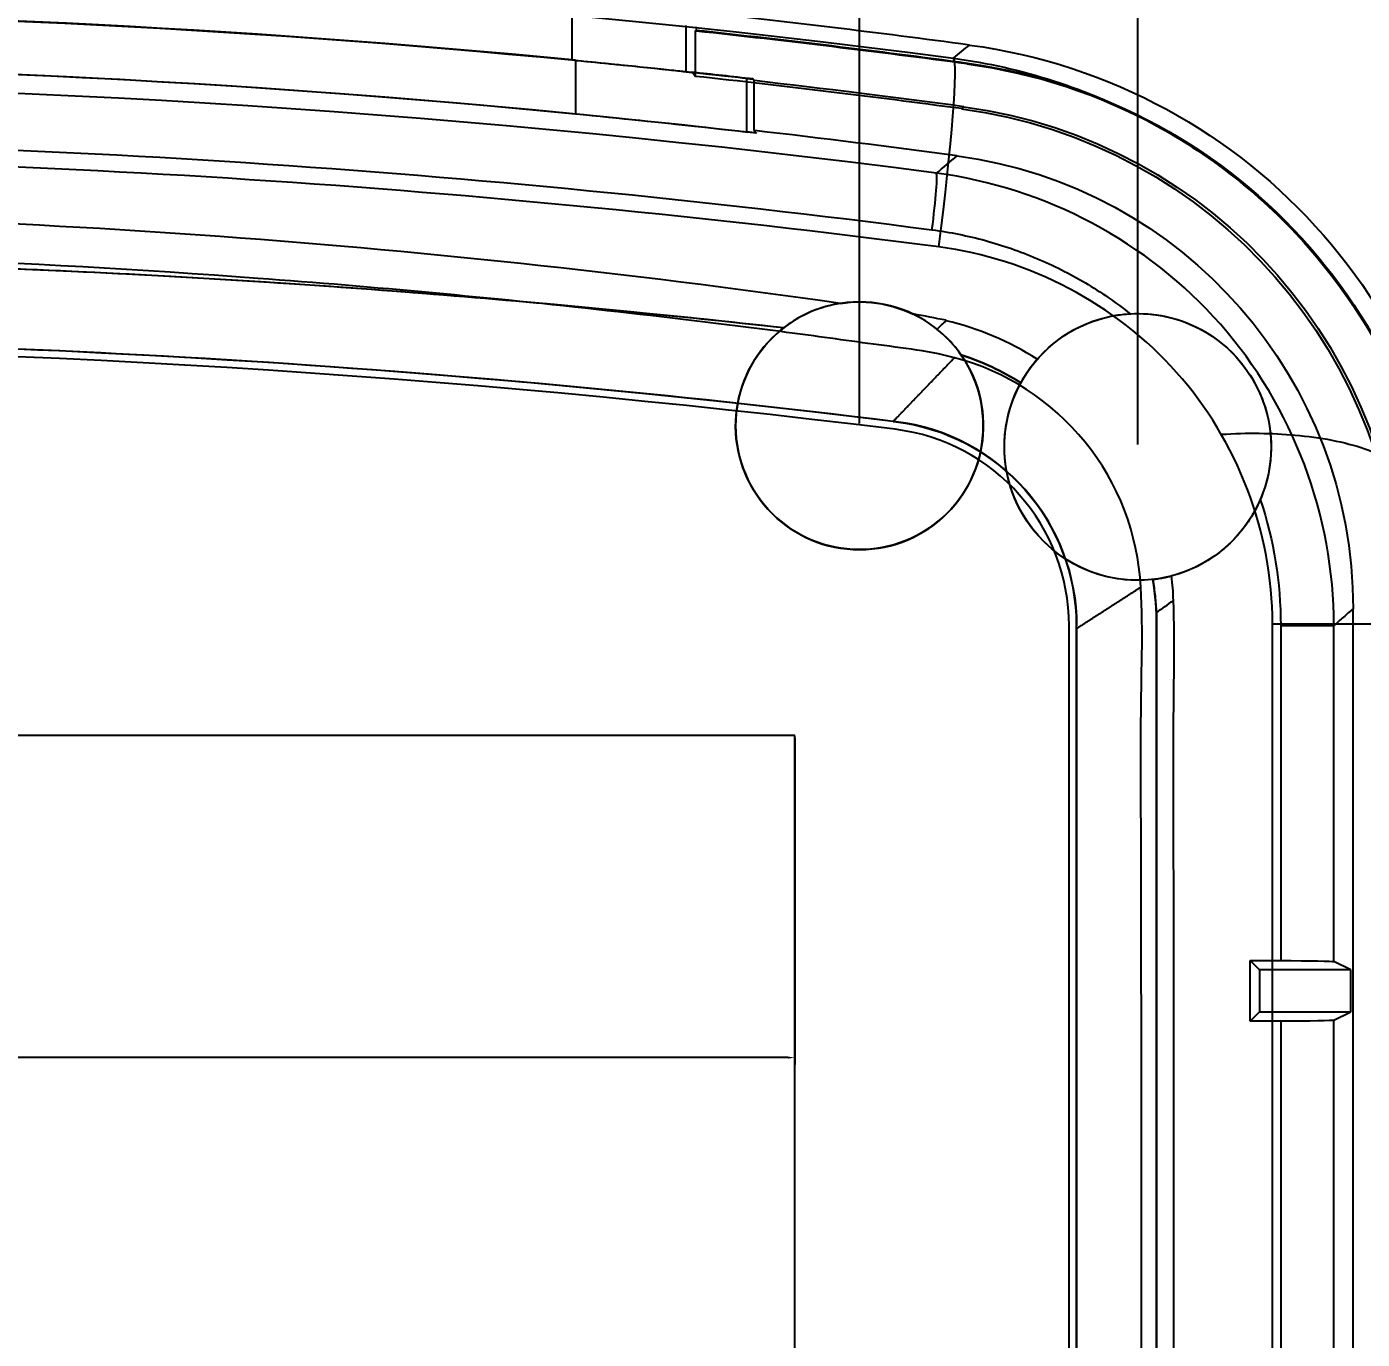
# Model space of a CAD drawing. Header units: inches. Extents: x -850 to 339, y -315 to 884.
# Drawn here: x 30.97 to 66.03, y -121.68 to -87.23 of the extents above; entities that cross this region are included whole.
import ezdxf

# ---------------------------------------------------------------- set-up
doc = ezdxf.new("R2010")
doc.units = ezdxf.units.IN
doc.header["$MEASUREMENT"] = 0
doc.layers.add('ORTHO$7', color=7, linetype='Continuous', true_color=0xffffff)
for name, color, linetype in [('VE001I421$0000000000011', 255, 'Continuous'), ('VE001I423$0000000000011', 255, 'Continuous'), ('VE001I424$0000000000011', 255, 'Continuous'), ('VE001I425$0000000000011', 255, 'Continuous'), ('VE001I426$0000000000011', 255, 'Continuous'), ('VE001I445$1000000100011', 255, 'Continuous'), ('VE001I446$1000000100011', 255, 'Continuous'), ('VE001I447$1000000100011', 255, 'Continuous'), ('VE200I1006$1100111110011', 255, 'Continuous'), ('VE200I1007$1000000100011', 255, 'Continuous'), ('VE200I1008$1100101110011', 255, 'Continuous'), ('VE200I1009$1000000100011', 255, 'Continuous'), ('VE200I1010$1000000100011', 255, 'Continuous'), ('VE200I1011$1000000100011', 255, 'Continuous'), ('VE200I1014$0000000000011', 255, 'Continuous'), ('VE200I1015$0000000000011', 255, 'Continuous'), ('VE200I1016$0000000000011', 255, 'Continuous'), ('VE200I1028$1000000100011', 255, 'Continuous'), ('VE200I1030$0000000000011', 255, 'Continuous'), ('VE200I1031$0000000000011', 255, 'Continuous'), ('VE200I1032$1000000100011', 255, 'Continuous'), ('VE200I1053$0000000000011', 255, 'Continuous'), ('VE200I1061$0000000000011', 255, 'Continuous'), ('VE200I1062$0000000000011', 255, 'Continuous'), ('VE200I1063$0000000000011', 255, 'Continuous'), ('VE200I1086$0000000000011', 255, 'Continuous'), ('VE200I1088$0000000000011', 255, 'Continuous'), ('VE200I1089$0000000000011', 255, 'Continuous'), ('VE200I1097$1100101110011', 255, 'Continuous'), ('VE200I1099$1100111110011', 255, 'Continuous'), ('VE200I1116$0000000000011', 255, 'Continuous'), ('VE200I1117$0100111010011', 255, 'Continuous'), ('VE200I1118$0100101010011', 255, 'Continuous'), ('VE200I1119$0100111010011', 255, 'Continuous'), ('VE200I1129$0000000000011', 255, 'Continuous'), ('VE200I1130$0000000000011', 255, 'Continuous'), ('VE200I1131$0000000000011', 255, 'Continuous'), ('VE200I1132$0000000000011', 255, 'Continuous'), ('VE200I1133$0000000000011', 255, 'Continuous'), ('VE200I1134$0000000000011', 255, 'Continuous'), ('VE200I1135$0000000000011', 255, 'Continuous'), ('VE200I1136$0000000000011', 255, 'Continuous'), ('VE200I1206$0100101010011', 255, 'Continuous'), ('VE200I1207$0101111010011', 255, 'Continuous'), ('VE200I1211$0000000000011', 255, 'Continuous'), ('VE200I1212$0100101010011', 255, 'Continuous'), ('VE200I1215$0000000000011', 255, 'Continuous'), ('VE200I1216$0110101011111', 255, 'Continuous'), ('VE200I1217$0100101010011', 255, 'Continuous'), ('VE200I1218$0100111010011', 255, 'Continuous'), ('VE200I1222$0100101010011', 255, 'Continuous'), ('VE200I1223$0000000000011', 255, 'Continuous'), ('VE200I1225$0111100001111', 255, 'Continuous'), ('VE200I1226$0110101011111', 255, 'Continuous'), ('VE200I1228$0100101010011', 255, 'Continuous'), ('VE200I1229$0100101010011', 255, 'Continuous'), ('VE200I1237$0100111010011', 255, 'Continuous'), ('VE200I1433$0000000000011', 255, 'Continuous'), ('VE200I1434$0000000000011', 255, 'Continuous'), ('VE200I1435$0000000000011', 255, 'Continuous'), ('VE200I1436$0000000000011', 255, 'Continuous'), ('VE200I1437$0000000000011', 255, 'Continuous'), ('VE200I1438$0000000000011', 255, 'Continuous'), ('VE200I1439$0000000000011', 255, 'Continuous'), ('VE200I1440$0000000000011', 255, 'Continuous'), ('VE200I1441$0000000000011', 255, 'Continuous'), ('VE200I1442$0000000000011', 255, 'Continuous'), ('VE200I480$0000000000011', 255, 'Continuous'), ('VE200I481$0000000000011', 255, 'Continuous'), ('VE200I482$0000000000011', 255, 'Continuous'), ('VE200I483$0000000000011', 255, 'Continuous'), ('VE200I484$0000000000011', 255, 'Continuous'), ('VE200I533$0000000000011', 255, 'Continuous'), ('VE200I534$0000000000011', 255, 'Continuous'), ('VE200I535$0000000000011', 255, 'Continuous'), ('VE200I536$0000000000011', 255, 'Continuous'), ('VE200I537$0000000000011', 255, 'Continuous'), ('VE200I540$0000000000011', 255, 'Continuous'), ('VE200I599$1100101110011', 255, 'Continuous'), ('VE200I600$1100111110011', 255, 'Continuous'), ('VE200I601$1101111110011', 255, 'Continuous'), ('VE200I656$0000000000011', 255, 'Continuous'), ('VE200I657$1100111110011', 255, 'Continuous'), ('VE200I676$0000000000011', 255, 'Continuous'), ('VE200I677$0000000000011', 255, 'Continuous'), ('VE200I678$0100111010011', 255, 'Continuous'), ('VE200I801$0000000000011', 255, 'Continuous'), ('VE200I802$0000000000011', 255, 'Continuous'), ('VE200I803$0000000000011', 255, 'Continuous'), ('VE200I804$0000000000011', 255, 'Continuous'), ('VE200I805$0000000000011', 255, 'Continuous'), ('VE200I806$0000000000011', 255, 'Continuous'), ('VE200I809$0000000000011', 255, 'Continuous'), ('VE200I825$0000000000011', 255, 'Continuous'), ('VE200I826$0000000000011', 255, 'Continuous'), ('VE200I827$0000000000011', 255, 'Continuous'), ('VE200I828$0000000000011', 255, 'Continuous'), ('VE200I829$0000000000011', 255, 'Continuous'), ('VE200I830$0000000000011', 255, 'Continuous'), ('VE200I831$0000000000011', 255, 'Continuous'), ('VE200I832$0000000000011', 255, 'Continuous'), ('VE200I833$0000000000011', 255, 'Continuous'), ('VE200I834$0000000000011', 255, 'Continuous'), ('VE200I836$0000000000011', 255, 'Continuous'), ('VE200I837$0000000000011', 255, 'Continuous'), ('VE200I838$0000000000011', 255, 'Continuous'), ('VE200I839$0000000000011', 255, 'Continuous'), ('VE200I840$0000000000011', 255, 'Continuous'), ('VE200I841$0000000000011', 255, 'Continuous'), ('VE200I842$0000000000011', 255, 'Continuous'), ('VE200I843$0000000000011', 255, 'Continuous'), ('VE200I855$0000000000011', 255, 'Continuous'), ('VE200I856$0100111010011', 255, 'Continuous'), ('VE200I857$0100111010011', 255, 'Continuous'), ('VE200I858$0100111010011', 255, 'Continuous'), ('VE200I859$0100101010011', 255, 'Continuous'), ('VE200I860$0100111010011', 255, 'Continuous'), ('VE200I881$0000000000011', 255, 'Continuous'), ('VE200I882$0000000000111', 255, 'Continuous'), ('VE200I883$0000000000011', 255, 'Continuous'), ('VE200I884$0100111010011', 255, 'Continuous'), ('VE200I903$0000000000111', 255, 'Continuous'), ('VE200I904$0000000000111', 255, 'Continuous'), ('VE200I905$0000000000011', 255, 'Continuous'), ('VE200I906$0000000000011', 255, 'Continuous'), ('VE200I907$0000000000111', 255, 'Continuous'), ('VE200I908$0000000000011', 255, 'Continuous'), ('VE200I956$1101111110011', 255, 'Continuous'), ('VE200I957$1100111110011', 255, 'Continuous'), ('VE200I958$1100111110011', 255, 'Continuous'), ('VE200I959$1100111110011', 255, 'Continuous'), ('VE200I996$1000000100011', 255, 'Continuous'), ('VE200I997$1100101110011', 255, 'Continuous')]:
    doc.layers.add(name, color=color, linetype=linetype)
doc.dimstyles.get("Standard").update_dxf_attribs({"dimtxt": 5, "dimasz": 0.18, "dimexe": 0.18, "dimexo": 0.0625, "dimgap": 0.09, "dimtad": 0, "dimtih": 1, "dimtoh": 1, "dimzin": 0, "dimdsep": 46, "dimtxsty": 'Standard', "dimcen": 0.09, "dimclrt": 3, "dimadec": 0, "dimazin": 0, "dimtfac": 1, "dimtofl": 0, "dimtmove": 0, "dimatfit": 3, "dimfxl": 0, "dimtolj": 1, "dimtzin": 0, "dimarcsym": 0})

# ---------------------------------------------------------------- blocks, each defined once
blk = doc.blocks.new('*D95')
at = {"color": 0, "lineweight": -2}
for p, q in [((-31.451, -126.78), (-31.451, -48.331)), ((68.714, -132.752), (68.714, -48.331)), ((-31.271, -48.511), (8.542, -48.511)), ((68.534, -48.511), (28.722, -48.511))]:
    blk.add_line(p, q, dxfattribs=at)
at = {"color": 0}
for points in [[(-31.271, -48.481), (-31.271, -48.541), (-31.451, -48.511)], [(68.534, -48.481), (68.534, -48.541), (68.714, -48.511)]]:
    blk.add_solid(points, dxfattribs=at)
at = {"layer": 'Defpoints', "color": 0}
for p in [(68.714, -48.511), (-31.451, -126.843, 0.5), (68.714, -132.815, 0.5)]:
    blk.add_point(p, dxfattribs=at)
at = {"color": 3, "insert": (18.632, -48.511), "char_height": 5, "attachment_point": 5}
blk.add_mtext('\\A1;100.17', dxfattribs=at)
blk = doc.blocks.new('*D93')
at = {"color": 0, "lineweight": -2}
for p, q in [((-15.568, -97.64), (-15.568, -72.37)), ((-15.388, -72.55), (8.958, -72.55)), ((52.652, -72.55), (28.305, -72.55)), ((52.832, -97.64), (52.832, -72.37))]:
    blk.add_line(p, q, dxfattribs=at)
at = {"color": 0}
for points in [[(-15.388, -72.52), (-15.388, -72.58), (-15.568, -72.55)], [(52.652, -72.52), (52.652, -72.58), (52.832, -72.55)]]:
    blk.add_solid(points, dxfattribs=at)
at = {"layer": 'Defpoints', "color": 0}
for p in [(52.832, -72.55), (-15.568, -97.703, 2.7), (52.832, -97.703, 2.7)]:
    blk.add_point(p, dxfattribs=at)
at = {"color": 3, "insert": (18.632, -72.55), "char_height": 5, "attachment_point": 5}
blk.add_mtext('\\A1;68.40', dxfattribs=at)
blk = doc.blocks.new('*D92')
at = {"color": 0, "lineweight": -2}
for p, q in [((-22.872, -98.196), (-22.872, -81.115)), ((-22.692, -81.295), (9.792, -81.295)), ((59.956, -81.295), (27.472, -81.295)), ((60.136, -98.196), (60.136, -81.115))]:
    blk.add_line(p, q, dxfattribs=at)
at = {"color": 0}
for points in [[(-22.692, -81.265), (-22.692, -81.325), (-22.872, -81.295)], [(59.956, -81.265), (59.956, -81.325), (60.136, -81.295)]]:
    blk.add_solid(points, dxfattribs=at)
at = {"layer": 'Defpoints', "color": 0}
for p in [(60.136, -81.295), (-22.872, -98.258, 6.4), (60.136, -98.258, 6.4)]:
    blk.add_point(p, dxfattribs=at)
at = {"color": 3, "insert": (18.632, -81.295), "char_height": 5, "attachment_point": 5}
blk.add_mtext('\\A1;83.01', dxfattribs=at)
blk = doc.blocks.new('*D86')
at = {"color": 0, "lineweight": -2}
for p, q in [((-13.868, -105.892), (-13.868, -114.466)), ((51.132, -105.892), (51.132, -114.466)), ((-13.688, -114.286), (9.375, -114.286)), ((50.952, -114.286), (27.888, -114.286))]:
    blk.add_line(p, q, dxfattribs=at)
at = {"color": 0}
for points in [[(-13.688, -114.256), (-13.688, -114.316), (-13.868, -114.286)], [(50.952, -114.256), (50.952, -114.316), (51.132, -114.286)]]:
    blk.add_solid(points, dxfattribs=at)
at = {"layer": 'Defpoints', "color": 0}
for p in [(-13.868, -105.829, 11.1), (51.132, -105.829, 11.1), (51.132, -114.286)]:
    blk.add_point(p, dxfattribs=at)
at = {"color": 3, "insert": (18.632, -114.286), "char_height": 5, "attachment_point": 5}
blk.add_mtext('\\A1;65.00', dxfattribs=at)
blk = doc.blocks.new('*D85')
at = {"color": 0, "lineweight": -2}
for p, q in [((18.694, -85.505), (92.722, -85.505)), ((92.542, -85.685), (92.542, -184.632)), ((92.542, -288.759), (92.542, -189.812)), ((18.694, -288.939), (92.722, -288.939))]:
    blk.add_line(p, q, dxfattribs=at)
at = {"color": 0}
for points in [[(92.512, -85.685), (92.572, -85.685), (92.542, -85.505)], [(92.512, -288.759), (92.572, -288.759), (92.542, -288.939)]]:
    blk.add_solid(points, dxfattribs=at)
at = {"layer": 'Defpoints', "color": 0}
for p in [(18.632, -85.505, 8.3), (18.632, -288.939, 8.3), (92.542, -288.939)]:
    blk.add_point(p, dxfattribs=at)
at = {"color": 3, "insert": (92.542, -187.222), "char_height": 5, "attachment_point": 5}
blk.add_mtext('\\A1;203.43', dxfattribs=at)
blk = doc.blocks.new('*D100')
at = {"color": 0, "lineweight": -2}
for p, q in [((18.632, -36.628), (18.632, -36.448)), ((18.542, -36.538), (18.722, -36.538)), ((18.758, -219.983), (18.732, -181.907)), ((18.938, -219.983), (18.758, -219.983))]:
    blk.add_line(p, q, dxfattribs=at)
at = {"color": 0}
blk.add_solid([(18.762, -181.907), (18.702, -181.907), (18.731, -181.727)], dxfattribs=at)
at = {"layer": 'Defpoints', "color": 0}
for p in [(18.632, -36.538, 15), (18.731, -181.727, 15)]:
    blk.add_point(p, dxfattribs=at)
at = {"color": 3, "insert": (32.361, -219.983), "char_height": 5, "attachment_point": 5}
blk.add_mtext('\\A1;R145.19', dxfattribs=at)

msp = doc.modelspace()

# ---------------------------------------------------------------- linework, layer by layer
at = {"layer": 'ORTHO$7', "color": 9}
msp.add_open_spline([(62.326, -97.927, 16.278), (63.015, -97.884, 16.224), (64.355, -97.9, 15.928), (66.209, -98.242, 14.813), (67.549, -99.022, 13.183), (67.98, -99.773, 12.022), (68.086, -100.204, 11.411)], degree=3, knots=[0, 0, 0, 0, 0.232996, 0.486326, 0.746697, 1, 1, 1, 1], dxfattribs=at)
at = {"layer": 'VE001I421$0000000000011', "color": 21}
msp.add_line((58.332, -156.745, 13.1), (58.332, -102.957, 13.1), dxfattribs=at)
at = {"layer": 'VE001I423$0000000000011', "color": 21}
msp.add_arc((53.132, -102.957, 13.1), 5.2, 0, 82.967, dxfattribs=at)
at = {"layer": 'VE001I424$0000000000011', "color": 21}
msp.add_line((58.332, -102.957, 14.8), (58.332, -102.957, 13.1), dxfattribs=at)
at = {"layer": 'VE001I425$0000000000011', "color": 21}
msp.add_arc((18.632, -382.604, 13.1), 286.967, 82.96697, 97.03303, dxfattribs=at)
at = {"layer": 'VE001I426$0000000000011', "color": 21}
msp.add_line((53.768, -97.796, 14.8), (53.768, -97.796, 13.1), dxfattribs=at)
at = {"layer": 'VE001I445$1000000100011', "color": 21}
msp.add_line((58.332, -156.745, 14.8), (58.332, -102.957, 14.8), dxfattribs=at)
at = {"layer": 'VE001I446$1000000100011', "color": 21}
msp.add_arc((53.132, -102.957, 14.8), 5.2, 0, 82.967, dxfattribs=at)
at = {"layer": 'VE001I447$1000000100011', "color": 21}
msp.add_arc((18.632, -382.604, 14.8), 286.967, 82.96697, 97.03303, dxfattribs=at)
at = {"layer": 'VE200I1006$1100111110011', "color": 9}
msp.add_open_spline([(59.972, -158.344, 16.427), (60.27, -157.18, 16.409), (60.237, -156.003, 16.411), (60.217, -153.651, 16.412), (60.228, -152.476, 16.412), (60.241, -148.95, 16.411), (60.232, -146.599, 16.411), (60.231, -139.547, 16.411), (60.233, -134.846, 16.411), (60.232, -125.443, 16.411), (60.232, -120.742, 16.411), (60.231, -113.69, 16.411), (60.231, -111.339, 16.411), (60.221, -107.813, 16.412), (60.218, -106.638, 16.412), (60.224, -104.287, 16.412), (60.285, -103.111, 16.408), (60.217, -101.936, 16.412)], degree=3, knots=[0, 0, 0, 0, 0.0625, 0.0625, 0.125, 0.125, 0.25, 0.25, 0.5, 0.5, 0.75, 0.75, 0.875, 0.875, 0.9375, 0.9375, 1, 1, 1, 1], dxfattribs=at)
at = {"layer": 'VE200I1007$1000000100011', "color": 9}
msp.add_open_spline([(58.532, -103.021, 14.486), (58.532, -111.955, 14.527), (58.532, -120.889, 14.49), (58.532, -134.29, 14.493), (58.532, -138.758, 14.493), (58.532, -145.458, 14.492), (58.532, -147.692, 14.492), (58.532, -152.159, 14.489), (58.532, -154.392, 14.529), (58.532, -156.626, 14.464)], degree=3, knots=[0, 0, 0, 0, 0.5, 0.5, 0.75, 0.75, 0.875, 0.875, 1, 1, 1, 1], dxfattribs=at)
at = {"layer": 'VE200I1008$1100101110011', "color": 9}
msp.add_open_spline([(60.217, -101.936, 16.412), (60.137, -100.545, 16.417), (59.633, -99.207, 16.449), (57.874, -97.054, 16.554), (56.676, -96.264, 16.624), (55.326, -95.916, 16.698)], degree=3, knots=[0, 0, 0, 0, 0.5, 0.5, 1, 1, 1, 1], dxfattribs=at)
at = {"layer": 'VE200I1009$1000000100011', "color": 9}
msp.add_open_spline([(53.719, -97.588, 14.481), (53.743, -97.591, 14.48), (53.768, -97.594, 14.48), (53.793, -97.598, 14.481)], degree=3, dxfattribs=at)
at = {"layer": 'VE200I1010$1000000100011', "color": 9}
msp.add_open_spline([(53.793, -97.598, 14.481), (55.099, -97.759, 14.494), (56.304, -98.394, 14.499), (58.046, -100.361, 14.502), (58.532, -101.641, 14.498), (58.532, -102.957, 14.486)], degree=3, knots=[0, 0, 0, 0, 0.5, 0.5, 1, 1, 1, 1], dxfattribs=at)
at = {"layer": 'VE200I1011$1000000100011', "color": 9}
msp.add_rational_spline([(58.532, -103.021, 14.486), (58.543, -103.014, 14.499), (58.565, -103, 14.524), (58.599, -102.978, 14.562), (59.145, -102.627, 15.186), (59.684, -102.279, 15.803), (60.217, -101.936, 16.412)], [1.01307076881, 1.01298299947, 1.012808846, 1.01254760644, 1.00827847397, 1.00409594936, 1.00000003261], degree=3, knots=[0, 0, 0, 0, 0.020307, 0.040182, 0.060057, 1, 1, 1, 1], dxfattribs=at)
at = {"layer": 'VE200I1014$0000000000011', "color": 9}
msp.add_line((58.532, -156.745, 13.1), (58.532, -102.957, 13.1), dxfattribs=at)
at = {"layer": 'VE200I1015$0000000000011', "color": 9}
msp.add_arc((53.132, -102.957, 13.1), 5.4, 0, 82.967, dxfattribs=at)
at = {"layer": 'VE200I1016$0000000000011', "color": 9}
msp.add_arc((18.632, -382.604, 13.1), 287.167, 82.96697, 97.03303, dxfattribs=at)
at = {"layer": 'VE200I1028$1000000100011', "color": 9}
msp.add_open_spline([(53.719, -97.588, 14.481), (47.899, -96.872, 14.518), (42.059, -96.334, 14.471), (30.357, -95.616, 14.461), (24.495, -95.437, 14.459), (18.632, -95.437, 14.459)], degree=3, knots=[0, 0, 0, 0, 0.5, 0.5, 1, 1, 1, 1], dxfattribs=at)
at = {"layer": 'VE200I1030$0000000000011', "color": 9}
msp.add_line((53.793, -97.598, 13.1), (53.793, -97.598, 14.481), dxfattribs=at)
at = {"layer": 'VE200I1031$0000000000011', "color": 9}
msp.add_line((58.532, -102.957, 13.1), (58.532, -102.957, 14.486), dxfattribs=at)
at = {"layer": 'VE200I1032$1000000100011', "color": 9}
msp.add_open_spline([(58.532, -103.021, 14.486), (58.532, -102.957, 14.486)], degree=1, dxfattribs=at)
at = {"layer": 'VE200I1053$0000000000011', "color": 9}
msp.add_open_spline([(60.624, -102.609, 13.84), (60.773, -102.502, 14.011), (60.923, -102.395, 14.183), (61.074, -102.288, 14.356)], degree=3, dxfattribs=at)
at = {"layer": 'VE200I1061$0000000000011', "color": 9}
msp.add_open_spline([(60.632, -102.957, 13.843), (60.632, -105.198, 13.819), (60.632, -107.439, 13.848), (60.632, -111.922, 13.844), (60.632, -114.163, 13.843), (60.632, -120.886, 13.843), (60.632, -125.369, 13.843), (60.632, -134.333, 13.843), (60.632, -138.816, 13.843), (60.632, -145.539, 13.843), (60.632, -147.78, 13.84), (60.632, -151.142, 13.844), (60.632, -152.263, 13.848), (60.632, -154.504, 13.844), (60.632, -155.625, 13.818), (60.632, -156.745, 13.896)], degree=3, knots=[0, 0, 0, 0, 0.125, 0.125, 0.25, 0.25, 0.5, 0.5, 0.75, 0.75, 0.875, 0.875, 0.9375, 0.9375, 1, 1, 1, 1], dxfattribs=at)
at = {"layer": 'VE200I1062$0000000000011', "color": 9}
msp.add_line((60.632, -156.745, 11.1), (60.632, -102.957, 11.1), dxfattribs=at)
at = {"layer": 'VE200I1063$0000000000011', "color": 9}
msp.add_line((60.632, -102.957, 11.1), (60.632, -102.957, 13.843), dxfattribs=at)
at = {"layer": 'VE200I1086$0000000000011', "color": 9}
msp.add_line((51.132, -105.829, 13.1), (-13.868, -105.829, 13.1), dxfattribs=at)
at = {"layer": 'VE200I1088$0000000000011', "color": 9}
msp.add_line((51.132, -155.629, 13.1), (51.132, -105.829, 13.1), dxfattribs=at)
at = {"layer": 'VE200I1089$0000000000011', "color": 9}
msp.add_line((51.132, -105.829, 13.1), (51.132, -105.829, 11.1), dxfattribs=at)
at = {"layer": 'VE200I1097$1100101110011', "color": 9, "extrusion": (0, 1, 0)}
msp.add_arc((-63.338, 11.2, -102.901), 5, 93.8424, 178, dxfattribs=at)
at = {"layer": 'VE200I1099$1100111110011', "color": 9, "extrusion": (-0.990106, 0.129715, 0.053522)}
msp.add_arc((85.124, 15.257, -65.538), 5, 90.4017, 177.9971, dxfattribs=at)
at = {"layer": 'VE200I1116$0000000000011', "color": 9, "extrusion": (0, 0, -1)}
msp.add_ellipse((53.705, -102.584, 0.5), major_axis=(-10.926, -9.557), ratio=0.998926, start_param=2.42343, end_param=3.8597, dxfattribs=at)
at = {"layer": 'VE200I1117$0100111010011', "color": 9}
msp.add_arc((18.632, -363.936), 278.221, 82.34991, 83.8306, dxfattribs=at)
at = {"layer": 'VE200I1118$0100101010011', "color": 9}
msp.add_line((48.532, -87.326, 0), (48.549, -87.346, 0.5), dxfattribs=at)
at = {"layer": 'VE200I1119$0100111010011', "color": 9}
msp.add_open_spline([(55.651, -88.207, 0.5), (55.657, -88.202, 0.333), (55.663, -88.197, 0.167), (55.669, -88.191)], degree=3, dxfattribs=at)
at = {"layer": 'VE200I1129$0000000000011', "color": 9}
msp.add_circle((60.136, -98.258, 6.4), 3.5, dxfattribs=at)
at = {"layer": 'VE200I1130$0000000000011', "color": 9, "extrusion": (0, 0, -1)}
msp.add_arc((-60.136, -98.258, -11.1), 3.5, 263.5072, 28.7801, dxfattribs=at)
at = {"layer": 'VE200I1131$0000000000011', "color": 9}
msp.add_open_spline([(57.499, -95.956, 14.572), (57.757, -95.661, 14.557), (58.07, -95.406, 14.539), (58.411, -95.213, 14.518), (58.751, -95.02, 14.498), (59.13, -94.883, 14.475), (59.516, -94.813, 14.452), (59.655, -94.788, 14.443), (59.797, -94.772, 14.434), (59.938, -94.764, 14.426)], degree=3, knots=[0, 0, 0, 0, 0.42416, 0.42416, 0.42416, 0.848285, 0.848285, 0.848285, 1, 1, 1, 1], dxfattribs=at)
at = {"layer": 'VE200I1132$0000000000011', "color": 9}
msp.add_open_spline([(59.938, -94.764, 14.426), (60.25, -94.746, 14.406), (60.564, -94.771, 14.344), (60.859, -94.834, 14.263), (61.249, -94.916, 14.157), (61.619, -95.064, 14.016), (61.952, -95.266, 13.881), (62.238, -95.44, 13.766), (62.505, -95.659, 13.65), (62.739, -95.918, 13.584), (62.91, -96.109, 13.536), (63.066, -96.327, 13.519), (63.193, -96.554, 13.539), (63.319, -96.78, 13.56), (63.419, -97.019, 13.614), (63.491, -97.261, 13.678), (63.606, -97.649, 13.781), (63.653, -98.056, 13.91), (63.63, -98.461, 14.013), (63.611, -98.788, 14.096), (63.544, -99.122, 14.165), (63.43, -99.44, 14.194), (63.406, -99.508, 14.2), (63.38, -99.574, 14.204), (63.351, -99.641, 14.206)], degree=3, knots=[0, 0, 0, 0, 0.128724, 0.128724, 0.128724, 0.298775, 0.298775, 0.298775, 0.444976, 0.444976, 0.444976, 0.552433, 0.552433, 0.552433, 0.659019, 0.659019, 0.659019, 0.831386, 0.831386, 0.831386, 0.970793, 0.970793, 0.970793, 1, 1, 1, 1], dxfattribs=at)
at = {"layer": 'VE200I1133$0000000000011', "color": 9}
msp.add_open_spline([(63.351, -99.641, 14.206), (63.197, -100, 14.217), (62.978, -100.338, 14.231), (62.713, -100.627, 14.249), (62.448, -100.915, 14.266), (62.129, -101.161, 14.287), (61.784, -101.346, 14.309), (61.545, -101.473, 14.325), (61.289, -101.574, 14.341), (61.026, -101.643, 14.358)], degree=3, knots=[0, 0, 0, 0, 0.371962, 0.371962, 0.371962, 0.743884, 0.743884, 0.743884, 1, 1, 1, 1], dxfattribs=at)
at = {"layer": 'VE200I1134$0000000000011', "color": 9, "extrusion": (0, 0, -1)}
msp.add_arc((-52.832, -97.703, -11.1), 3.25, 145.0031, 52.1788, dxfattribs=at)
at = {"layer": 'VE200I1135$0000000000011', "color": 9}
msp.add_open_spline([(52.326, -94.492, 14.852), (52.686, -94.436, 14.834), (53.061, -94.44, 14.815), (53.419, -94.506, 14.796), (53.702, -94.558, 14.782), (53.981, -94.649, 14.767), (54.241, -94.774, 14.753)], degree=3, knots=[0, 0, 0, 0, 0.559597, 0.559597, 0.559597, 1, 1, 1, 1], dxfattribs=at)
at = {"layer": 'VE200I1136$0000000000011', "color": 9, "extrusion": (0, 0, -1)}
msp.add_circle((-52.832, -97.703, -2.7), 3.25, dxfattribs=at)
at = {"layer": 'VE200I1206$0100101010011', "color": 9, "extrusion": (0.999391, 0, -0.034899)}
msp.add_ellipse((18.632, -363.936, -856.224), major_axis=(-277.119, 0, -7935.653), ratio=0.034899, start_param=1.678002, end_param=1.678545, dxfattribs=at)
at = {"layer": 'VE200I1207$0101111010011', "color": 9}
msp.add_arc((18.632, -363.936, -11.6), 277.119, 84.46082, 95.53918, dxfattribs=at)
at = {"layer": 'VE200I1211$0000000000011', "color": 9, "extrusion": (0, 0, -1)}
msp.add_arc((-18.632, -363.936, 10), 277.119, 84.48068, 95.51932, dxfattribs=at)
at = {"layer": 'VE200I1212$0100101010011', "color": 9}
msp.add_open_spline([(45.285, -88.102, -10), (45.623, -88.135, -10), (45.964, -88.168, -9.942), (46.282, -88.2, -9.83), (46.6, -88.232, -9.717), (46.904, -88.263, -9.549), (47.167, -88.29, -9.337), (47.429, -88.317, -9.126), (47.659, -88.342, -8.866), (47.837, -88.36, -8.578), (48.013, -88.379, -8.293), (48.143, -88.393, -7.972), (48.216, -88.401, -7.643), (48.254, -88.405, -7.467), (48.277, -88.408, -7.286), (48.284, -88.408, -7.105)], degree=3, knots=[0, 0, 0, 0, 0.221184, 0.221184, 0.221184, 0.44239, 0.44239, 0.44239, 0.663225, 0.663225, 0.663225, 0.882988, 0.882988, 0.882988, 1, 1, 1, 1], dxfattribs=at)
at = {"layer": 'VE200I1215$0000000000011', "color": 9}
msp.add_line((50.072, -89.955, -1.7), (50.13, -90.02, -0.052), dxfattribs=at)
at = {"layer": 'VE200I1216$0110101011111', "color": 9, "extrusion": (-0.999391, 0, 0.034899)}
msp.add_ellipse((18.632, -363.936, -902.042), major_axis=(-275.722, 0, -7895.632), ratio=0.034899, start_param=4.5979, end_param=4.598818, dxfattribs=at)
at = {"layer": 'VE200I1217$0100101010011', "color": 9}
msp.add_line((49.878, -89.991, -7.257), (49.878, -88.585, -7.257), dxfattribs=at)
at = {"layer": 'VE200I1218$0100111010011', "color": 9, "extrusion": (0.999391, 0, -0.034899)}
msp.add_ellipse((18.632, -363.936, -902.042), major_axis=(-277.119, 0, -7935.653), ratio=0.034899, start_param=1.683792, end_param=1.684354, dxfattribs=at)
at = {"layer": 'VE200I1222$0100101010011', "color": 9}
msp.add_line((48.284, -88.408, -7.105), (48.284, -87.201, -7.105), dxfattribs=at)
at = {"layer": 'VE200I1223$0000000000011', "color": 9}
msp.add_line((48.549, -87.23, 0.5), (48.549, -87.346, 0.5), dxfattribs=at)
at = {"layer": 'VE200I1225$0111100001111', "color": 9, "extrusion": (0, 0, -1)}
msp.add_arc((-18.632, -363.936, 11.6), 275.722, 84.43265, 95.56735, dxfattribs=at)
at = {"layer": 'VE200I1226$0110101011111', "color": 9}
msp.add_open_spline([(45.381, -89.515, -11.6), (46.541, -89.629, -11.6), (47.674, -89.747, -11.139), (49.33, -89.928, -9.545), (49.838, -89.986, -8.422), (49.878, -89.991, -7.257)], degree=3, knots=[0, 0, 0, 0, 0.5, 0.5, 1, 1, 1, 1], dxfattribs=at)
at = {"layer": 'VE200I1228$0100101010011', "color": 9}
msp.add_line((45.285, -86.896, -10), (45.285, -88.102, -10), dxfattribs=at)
at = {"layer": 'VE200I1229$0100101010011', "color": 9}
msp.add_line((45.381, -88.111, -11.6), (45.381, -89.515, -11.6), dxfattribs=at)
at = {"layer": 'VE200I1237$0100111010011', "color": 9}
msp.add_open_spline([(45.381, -88.111, -11.6), (46.541, -88.224, -11.6), (47.674, -88.342, -11.139), (49.33, -88.522, -9.545), (49.838, -88.58, -8.422), (49.878, -88.585, -7.257)], degree=3, knots=[0, 0, 0, 0, 0.5, 0.5, 1, 1, 1, 1], dxfattribs=at)
at = {"layer": 'VE200I1433$0000000000011', "color": 9}
msp.add_line((63.085, -113.332, 14.224), (63.085, -111.739, 14.224), dxfattribs=at)
at = {"layer": 'VE200I1434$0000000000011', "color": 9}
msp.add_line((63.085, -111.739, 14.224), (63.332, -111.986, 0.1), dxfattribs=at)
at = {"layer": 'VE200I1435$0000000000011', "color": 9}
msp.add_line((63.332, -111.986, 0.1), (63.332, -113.086, 0.1), dxfattribs=at)
at = {"layer": 'VE200I1436$0000000000011', "color": 9, "extrusion": (-1.27194e-13, -0.999848, -0.017452)}
msp.add_ellipse((63.786, -113.305, 12.674), major_axis=(0, -0.026, 1.5), ratio=0.999848, start_param=4.747296, end_param=6.215601, dxfattribs=at)
at = {"layer": 'VE200I1437$0000000000011', "color": 9, "extrusion": (-1.27194e-13, -0.999848, -0.017452)}
msp.add_ellipse((18.632, -101.661, -654.429), major_axis=(0, -11.697, 670.129), ratio=0.999848, start_param=6.215601, end_param=6.216801, dxfattribs=at)
at = {"layer": 'VE200I1438$0000000000011', "color": 9}
msp.add_line((63.085, -113.332, 14.224), (63.332, -113.086, 0.1), dxfattribs=at)
at = {"layer": 'VE200I1439$0000000000011', "color": 9}
msp.add_line((63.332, -113.086, 0.1), (65.726, -113.086, 0.1), dxfattribs=at)
at = {"layer": 'VE200I1440$0000000000011', "color": 9, "extrusion": (-9.25045e-14, 0.999848, -0.017452)}
msp.add_ellipse((18.632, -123.411, -654.429), major_axis=(0, -11.697, -670.129), ratio=0.999848, start_param=3.207977, end_param=3.209177, dxfattribs=at)
at = {"layer": 'VE200I1441$0000000000011', "color": 9, "extrusion": (-9.25045e-14, 0.999848, -0.017452)}
msp.add_ellipse((63.786, -111.766, 12.674), major_axis=(0, -0.026, -1.5), ratio=0.999848, start_param=3.209177, end_param=4.677482, dxfattribs=at)
at = {"layer": 'VE200I1442$0000000000011', "color": 9}
msp.add_line((65.726, -111.986, 0.1), (63.332, -111.986, 0.1), dxfattribs=at)
at = {"layer": 'VE200I480$0000000000011', "color": 9}
msp.add_open_spline([(60.913, -157.918, 14.365), (61.086, -156.771, 14.354), (61.09, -155.61, 14.354), (61.073, -153.292, 14.355), (61.08, -152.133, 14.354), (61.089, -148.655, 14.354), (61.083, -146.337, 14.354), (61.082, -139.381, 14.354), (61.084, -134.745, 14.354), (61.083, -125.471, 14.354), (61.083, -120.834, 14.354), (61.083, -113.879, 14.354), (61.082, -111.56, 14.354), (61.077, -108.083, 14.354), (61.075, -106.924, 14.355), (61.078, -104.605, 14.354), (61.113, -103.446, 14.352), (61.073, -102.287, 14.355)], degree=3, knots=[0, 0, 0, 0, 0.0625, 0.0625, 0.125, 0.125, 0.25, 0.25, 0.5, 0.5, 0.75, 0.75, 0.875, 0.875, 0.9375, 0.9375, 1, 1, 1, 1], dxfattribs=at)
at = {"layer": 'VE200I481$0000000000011', "color": 9}
msp.add_open_spline([(61.073, -102.287, 14.355), (61.069, -102.179, 14.355), (61.064, -102.072, 14.355), (61.056, -101.965, 14.356), (61.048, -101.857, 14.356), (61.038, -101.75, 14.357), (61.026, -101.643, 14.358)], degree=3, knots=[0, 0, 0, 0, 0.499653, 0.499653, 0.499653, 1, 1, 1, 1], dxfattribs=at)
at = {"layer": 'VE200I482$0000000000011', "color": 9}
msp.add_open_spline([(63.351, -99.641, 14.206), (63.709, -100.713, 14.182), (63.887, -101.814, 14.17), (63.888, -102.945, 14.17)], degree=3, dxfattribs=at)
at = {"layer": 'VE200I483$0000000000011', "color": 9}
msp.add_line((63.888, -102.945, 14.17), (63.888, -111.74, 14.17), dxfattribs=at)
at = {"layer": 'VE200I484$0000000000011', "color": 9}
msp.add_line((63.888, -113.331, 14.17), (63.888, -151.74, 14.17), dxfattribs=at)
at = {"layer": 'VE200I533$0000000000011', "color": 9}
msp.add_line((65.286, -151.765, 12.726), (65.286, -113.306, 12.726), dxfattribs=at)
at = {"layer": 'VE200I534$0000000000011', "color": 9}
msp.add_line((65.286, -113.306, 12.726), (65.726, -113.086, 0.1), dxfattribs=at)
at = {"layer": 'VE200I535$0000000000011', "color": 9}
msp.add_line((65.726, -113.086, 0.1), (65.726, -111.986, 0.1), dxfattribs=at)
at = {"layer": 'VE200I536$0000000000011', "color": 9}
msp.add_line((65.726, -111.986, 0.1), (65.286, -111.765, 12.726), dxfattribs=at)
at = {"layer": 'VE200I537$0000000000011', "color": 9}
msp.add_line((65.286, -111.765, 12.726), (65.286, -102.945, 12.726), dxfattribs=at)
at = {"layer": 'VE200I540$0000000000011', "color": 9, "extrusion": (0, 1, 0)}
msp.add_arc((-63.786, 12.674, -102.945), 1.5, 93.8723, 178, dxfattribs=at)
at = {"layer": 'VE200I599$1100101110011', "color": 9}
msp.add_line((63.673, -162.988, 16.189), (63.673, -102.901, 16.189), dxfattribs=at)
at = {"layer": 'VE200I600$1100111110011', "color": 9}
msp.add_open_spline([(63.673, -102.901, 16.189), (63.672, -101.697, 16.189), (63.214, -99.296, 16.22), (61.325, -96.151, 16.344), (58.427, -93.913, 16.523), (56.104, -93.165, 16.656), (54.912, -93.01, 16.72)], degree=3, dxfattribs=at)
at = {"layer": 'VE200I601$1101111110011', "color": 9}
msp.add_open_spline([(54.912, -93.01, 16.72), (48.905, -92.229, 17.045), (36.831, -91.049, 17.535), (18.632, -90.452, 17.783), (0.432, -91.049, 17.535), (-11.641, -92.229, 17.045), (-17.648, -93.01, 16.72)], degree=3, dxfattribs=at)
at = {"layer": 'VE200I656$0000000000011', "color": 9}
msp.add_arc((18.632, -363.936, 0.5), 278.204, 82.35322, 83.82659, dxfattribs=at)
at = {"layer": 'VE200I657$1100111110011', "color": 9, "extrusion": (0, 0, -1)}
msp.add_ellipse((53.705, -102.584, 0.5), major_axis=(-11.301, -9.888), ratio=0.998925, start_param=2.42364, end_param=3.859901, dxfattribs=at)
at = {"layer": 'VE200I676$0000000000011', "color": 9}
msp.add_arc((18.632, -363.936), 277.021, 82.35018, 83.80375, dxfattribs=at)
at = {"layer": 'VE200I677$0000000000011', "color": 9}
msp.add_line((48.532, -88.534), (48.532, -87.326), dxfattribs=at)
at = {"layer": 'VE200I678$0100111010011', "color": 9, "extrusion": (0, 0, -1)}
msp.add_ellipse((53.723, -102.569), major_axis=(-10.926, -9.557), ratio=0.998926, start_param=2.423488, end_param=3.8597, dxfattribs=at)
at = {"layer": 'VE200I801$0000000000011', "color": 9}
msp.add_open_spline([(-17.472, -92.56, 14.727), (-11.494, -91.78, 15.049), (0.521, -90.601, 15.536), (18.632, -90.004, 15.782), (36.743, -90.601, 15.536), (48.757, -91.78, 15.049), (54.735, -92.56, 14.727)], degree=3, dxfattribs=at)
at = {"layer": 'VE200I802$0000000000011', "color": 9}
msp.add_open_spline([(54.735, -92.56, 14.727), (55.208, -92.622, 14.701), (56.144, -92.811, 14.65), (57.498, -93.28, 14.572), (58.778, -93.925, 14.497), (59.565, -94.467, 14.449), (59.938, -94.764, 14.426)], degree=3, dxfattribs=at)
at = {"layer": 'VE200I803$0000000000011', "color": 9}
msp.add_open_spline([(57.497, -95.959, 14.572), (56.759, -95.481, 14.615), (55.96, -95.147, 14.66), (55.105, -94.945, 14.707)], degree=3, dxfattribs=at)
at = {"layer": 'VE200I804$0000000000011', "color": 9, "extrusion": (-0.108285, -0.749945, 0.652577)}
msp.add_ellipse((18.632, -671.927, -654.429), major_axis=(109.698, -591.097, -661.089), ratio=0.749945, start_param=2.922698, end_param=2.923992, dxfattribs=at)
at = {"layer": 'VE200I805$0000000000011', "color": 9}
msp.add_open_spline([(52.326, -94.492, 14.852), (41.179, -92.895, 15.414), (29.907, -92.107, 15.7), (18.632, -92.109, 15.7)], degree=3, dxfattribs=at)
at = {"layer": 'VE200I806$0000000000011', "color": 9}
msp.add_line((51.132, -105.829, 11.1), (-13.868, -105.829, 11.1), dxfattribs=at)
at = {"layer": 'VE200I809$0000000000011', "color": 9}
msp.add_line((51.132, -155.629, 11.1), (51.132, -105.829, 11.1), dxfattribs=at)
at = {"layer": 'VE200I825$0000000000011', "color": 9}
msp.add_open_spline([(55.495, -95.839, 13.831), (55.323, -95.594, 14.033), (55.112, -95.365, 14.226), (54.866, -95.168, 14.402)], degree=3, dxfattribs=at)
at = {"layer": 'VE200I826$0000000000011', "color": 9}
msp.add_open_spline([(54.867, -95.167, 14.402), (54.947, -95.093, 14.504), (55.027, -95.019, 14.605), (55.107, -94.946, 14.707)], degree=3, dxfattribs=at)
at = {"layer": 'VE200I827$0000000000011', "color": 9}
msp.add_open_spline([(57.498, -95.958, 14.574), (57.333, -96.147, 14.315), (57.189, -96.354, 14.053), (57.068, -96.572, 13.793)], degree=3, dxfattribs=at)
at = {"layer": 'VE200I828$0000000000011', "color": 9}
msp.add_arc((53.132, -102.957, 11.1), 7.5, 58.341, 71.6404, dxfattribs=at)
at = {"layer": 'VE200I829$0000000000011', "color": 9}
msp.add_line((55.494, -95.839, 11.1), (55.494, -95.839, 13.83), dxfattribs=at)
at = {"layer": 'VE200I830$0000000000011', "color": 9}
msp.add_open_spline([(55.494, -95.839, 13.832), (56.044, -96.021, 13.819), (56.575, -96.269, 13.804), (57.068, -96.573, 13.792)], degree=3, dxfattribs=at)
at = {"layer": 'VE200I831$0000000000011', "color": 9}
msp.add_line((57.068, -96.573, 13.793), (57.068, -96.573, 11.1), dxfattribs=at)
at = {"layer": 'VE200I832$0000000000011', "color": 9, "extrusion": (-0.108285, -0.749945, 0.652577)}
msp.add_ellipse((52.832, -97.703, 11.148), major_axis=(0.464, 3.217, 3.774), ratio=0.652577, start_param=5.750804, end_param=5.978628, dxfattribs=at)
at = {"layer": 'VE200I833$0000000000011', "color": 9}
msp.add_open_spline([(52.326, -94.492, 14.852), (51.977, -94.547, 14.743), (51.653, -94.658, 14.568), (51.376, -94.797, 14.365), (51.178, -94.896, 14.219), (50.999, -95.011, 14.056), (50.839, -95.135, 13.885)], degree=3, knots=[0, 0, 0, 0, 0.585061, 0.585061, 0.585061, 1, 1, 1, 1], dxfattribs=at)
at = {"layer": 'VE200I834$0000000000011', "color": 9}
msp.add_open_spline([(50.839, -95.135, 13.885), (49.4, -94.974, 13.894), (47.96, -94.824, 13.902), (46.519, -94.684, 13.909), (43.637, -94.405, 13.923), (40.75, -94.169, 13.934), (37.861, -93.977, 13.942), (34.663, -93.764, 13.951), (31.461, -93.604, 13.956), (28.257, -93.497, 13.959), (25.05, -93.39, 13.963), (21.841, -93.337, 13.964), (18.632, -93.337, 13.964)], degree=3, knots=[0, 0, 0, 0, 0.134563, 0.134563, 0.134563, 0.403735, 0.403735, 0.403735, 0.701702, 0.701702, 0.701702, 1, 1, 1, 1], dxfattribs=at)
at = {"layer": 'VE200I836$0000000000011', "color": 9}
msp.add_line((50.839, -95.135, 13.885), (50.839, -95.135, 11.1), dxfattribs=at)
at = {"layer": 'VE200I837$0000000000011', "color": 9}
msp.add_arc((18.632, -382.604, 11.1), 289.267, 83.60741, 96.39259, dxfattribs=at)
at = {"layer": 'VE200I838$0000000000011', "color": 9}
msp.add_open_spline([(60.532, -101.736, 13.814), (60.577, -101.73, 13.863), (60.622, -101.724, 13.913), (60.667, -101.717, 13.962), (60.712, -101.711, 14.011), (60.757, -101.703, 14.061), (60.802, -101.694, 14.11), (60.877, -101.679, 14.193), (60.952, -101.662, 14.275), (61.026, -101.643, 14.358)], degree=3, knots=[0, 0, 0, 0, 0.271903, 0.271903, 0.271903, 0.543806, 0.543806, 0.543806, 1, 1, 1, 1], dxfattribs=at)
at = {"layer": 'VE200I839$0000000000011', "color": 9}
msp.add_arc((53.132, -102.957, 11.1), 7.5, 0, 9.3716, dxfattribs=at)
at = {"layer": 'VE200I840$0000000000011', "color": 9}
msp.add_line((60.532, -101.736, 11.1), (60.532, -101.736, 13.814), dxfattribs=at)
at = {"layer": 'VE200I841$0000000000011', "color": 9}
msp.add_open_spline([(60.532, -101.736, 13.814), (60.555, -101.88, 13.818), (60.575, -102.024, 13.822), (60.59, -102.17, 13.827), (60.598, -102.242, 13.829), (60.605, -102.315, 13.831), (60.61, -102.388, 13.833), (60.616, -102.461, 13.835), (60.62, -102.534, 13.838), (60.624, -102.608, 13.84)], degree=3, knots=[0, 0, 0, 0, 0.499197, 0.499197, 0.499197, 0.749491, 0.749491, 0.749491, 1, 1, 1, 1], dxfattribs=at)
at = {"layer": 'VE200I842$0000000000011', "color": 9}
msp.add_open_spline([(60.624, -102.608, 13.84), (60.629, -102.724, 13.844), (60.632, -102.841, 13.845), (60.632, -102.957, 13.843)], degree=3, dxfattribs=at)
at = {"layer": 'VE200I843$0000000000011', "color": 9, "extrusion": (-0.990133, 0.129548, 0.053421)}
msp.add_arc((84.687, 16.747, -65.399), 1.5, 90.4005, 177.9971, dxfattribs=at)
at = {"layer": 'VE200I855$0000000000011', "color": 9, "extrusion": (0, 0, -1)}
msp.add_ellipse((53.723, -102.569), major_axis=(-10.022, -8.765), ratio=0.998926, start_param=2.423407, end_param=3.859624, dxfattribs=at)
at = {"layer": 'VE200I856$0100111010011', "color": 9}
msp.add_arc((18.632, -363.936, -1.7), 277.08, 82.33891, 83.48454, dxfattribs=at)
at = {"layer": 'VE200I857$0100111010011', "color": 9}
msp.add_line((50.072, -88.646, -1.7), (50.033, -88.602, -2.823), dxfattribs=at)
at = {"layer": 'VE200I858$0100111010011', "color": 9}
msp.add_arc((18.632, -363.936, -2.823), 277.119, 83.49363, 83.82647, dxfattribs=at)
at = {"layer": 'VE200I859$0100101010011', "color": 9}
msp.add_open_spline([(48.433, -88.424, -2.823), (48.466, -88.461, -1.882), (48.499, -88.498, -0.941), (48.532, -88.534)], degree=3, dxfattribs=at)
at = {"layer": 'VE200I860$0100111010011', "color": 9}
msp.add_open_spline([(55.508, -89.381), (55.529, -89.364, -0.567), (55.549, -89.347, -1.133), (55.57, -89.33, -1.7)], degree=3, dxfattribs=at)
at = {"layer": 'VE200I881$0000000000011', "color": 9}
msp.add_line((65.789, -163.075, -1.7), (65.789, -102.504, -1.7), dxfattribs=at)
at = {"layer": 'VE200I882$0000000000111', "color": 9}
msp.add_arc((18.632, -363.936, -1.7), 275.779, 82.33921, 83.45367, dxfattribs=at)
at = {"layer": 'VE200I883$0000000000011', "color": 9}
msp.add_line((50.072, -89.955, -1.7), (50.072, -88.646, -1.7), dxfattribs=at)
at = {"layer": 'VE200I884$0100111010011', "color": 9, "extrusion": (0, 0, -1)}
msp.add_ellipse((53.782, -102.517, -1.7), major_axis=(-10.022, -8.765), ratio=0.998926, start_param=2.423604, end_param=3.859624, dxfattribs=at)
at = {"layer": 'VE200I903$0000000000111', "color": 9}
msp.add_open_spline([(54.852, -91.074, 13.281), (55.033, -90.922, 8.288), (55.214, -90.77, 3.294), (55.395, -90.619, -1.7)], degree=3, dxfattribs=at)
at = {"layer": 'VE200I904$0000000000111', "color": 9, "extrusion": (0, 0, -1)}
msp.add_ellipse((53.782, -102.517, -1.7), major_axis=(-9.038, -7.914), ratio=0.998925, start_param=2.424217, end_param=3.860229, dxfattribs=at)
at = {"layer": 'VE200I905$0000000000011', "color": 9}
msp.add_open_spline([(65.789, -102.504, -1.7), (65.747, -102.541, -0.498), (65.663, -102.615, 1.906), (65.537, -102.725, 5.513), (65.412, -102.835, 9.119), (65.328, -102.909, 11.524), (65.286, -102.945, 12.726)], degree=3, dxfattribs=at)
at = {"layer": 'VE200I906$0000000000011', "color": 9}
msp.add_open_spline([(65.286, -102.945, 12.726), (65.285, -101.505, 12.731), (64.748, -98.631, 12.773), (62.508, -94.862, 12.907), (59.056, -92.162, 13.09), (56.278, -91.261, 13.219), (54.852, -91.074, 13.281)], degree=3, dxfattribs=at)
at = {"layer": 'VE200I907$0000000000111', "color": 9, "extrusion": (0, 0, -1)}
msp.add_arc((-18.632, -363.936, 0.052), 275.722, 83.44026, 96.55974, dxfattribs=at)
at = {"layer": 'VE200I908$0000000000011', "color": 9}
msp.add_open_spline([(54.851, -91.074, 13.281), (30.839, -87.932, 14.57), (6.424, -87.932, 14.57), (-17.588, -91.074, 13.281)], degree=3, dxfattribs=at)
at = {"layer": 'VE200I956$1101111110011', "color": 9}
msp.add_open_spline([(-18.037, -88.057, 11.902), (6.272, -84.871, 13.192), (30.991, -84.871, 13.192), (55.3, -88.057, 11.902)], degree=3, dxfattribs=at)
at = {"layer": 'VE200I957$1100111110011', "color": 9}
msp.add_open_spline([(55.3, -88.057, 11.902), (55.44, -87.941, 8.101), (55.579, -87.826, 4.301), (55.718, -87.711, 0.5)], degree=3, dxfattribs=at)
at = {"layer": 'VE200I958$1100111110011', "color": 9}
msp.add_arc((18.632, -363.936, 0.5), 278.704, 82.35311, 83.84133, dxfattribs=at)
at = {"layer": 'VE200I959$1100111110011', "color": 9}
msp.add_open_spline([(55.3, -88.057, 11.902), (57.084, -88.292, 11.856), (60.555, -89.422, 11.753), (66.308, -93.926, 11.537), (68.343, -99.302, 11.412), (68.335, -102.901, 11.375)], degree=3, knots=[0, 0, 0, 0, 0.25, 0.5, 1, 1, 1, 1], dxfattribs=at)
at = {"layer": 'VE200I996$1000000100011', "color": 9}
msp.add_rational_spline([(53.719, -97.588, 14.481), (53.729, -97.578, 14.495), (53.748, -97.557, 14.522), (53.773, -97.532, 14.555), (53.791, -97.513, 14.581), (54.303, -96.98, 15.287), (54.815, -96.448, 15.993), (55.325, -95.917, 16.696), (55.327, -95.915, 16.699)], [1.01299488402, 1.01291155199, 1.01275218105, 1.01255431381, 1.01240203154, 1.00822993729, 1.00409592221, 0.999999990878, 0.999999986317], degree=3, knots=[0, 0, 0, 0, 0.019365, 0.036946, 0.045737, 0.054528, 0.999999, 1, 1, 1, 1], dxfattribs=at)
at = {"layer": 'VE200I997$1100101110011', "color": 9}
msp.add_open_spline([(55.326, -95.916, 16.698), (54.578, -95.723, 16.738), (53.815, -95.647, 16.779), (52.296, -95.437, 16.857), (51.536, -95.331, 16.895), (49.255, -95.036, 17.004), (47.732, -94.853, 17.072), (43.156, -94.344, 17.259), (40.1, -94.061, 17.364), (30.916, -93.381, 17.616), (24.776, -93.143, 17.7), (18.632, -93.144, 17.7)], degree=3, knots=[0, 0, 0, 0, 0.0625, 0.0625, 0.125, 0.125, 0.25, 0.25, 0.5, 0.5, 1, 1, 1, 1], dxfattribs=at)

# ---------------------------------------------------------------- dimensions: what is measured, and where the dimension line sits
at = {"color": 1}
dim = msp.add_radius_dim(center=(18.632, -36.538, 15), mpoint=(18.731, -181.727, 15), dimstyle='Standard', dxfattribs=at)
dim.commit()
dim.dimension.update_dxf_attribs({"geometry": '*D100', "text_midpoint": (32.361, -219.983), "dimtype": 164})
for base, p1, p2, picture, middle in [((68.7143, -48.5111), (-31.4508, -126.843, 0.5), (68.7143, -132.8147, 0.5), '*D95', (18.6317, -48.5111)), ((52.832, -72.55), (-15.568, -97.703, 2.7), (52.832, -97.703, 2.7), '*D93', (18.632, -72.55)), ((60.136, -81.295), (-22.872, -98.258, 6.4), (60.136, -98.258, 6.4), '*D92', (18.632, -81.295)), ((51.132, -114.286), (-13.868, -105.829, 11.1), (51.132, -105.829, 11.1), '*D86', (18.632, -114.286))]:
    dim = msp.add_linear_dim(base=base, p1=p1, p2=p2, dimstyle='Standard')
    dim.commit()
    dim.dimension.update_dxf_attribs({"geometry": picture, "text_midpoint": middle})
dim = msp.add_linear_dim(base=(92.542, -288.939), p1=(18.632, -85.505, 8.3), p2=(18.632, -288.939, 8.3), angle=90, dimstyle='Standard')
dim.commit()
dim.dimension.update_dxf_attribs({"geometry": '*D85', "text_midpoint": (92.542, -187.222)})

doc.saveas('drawing.dxf')
